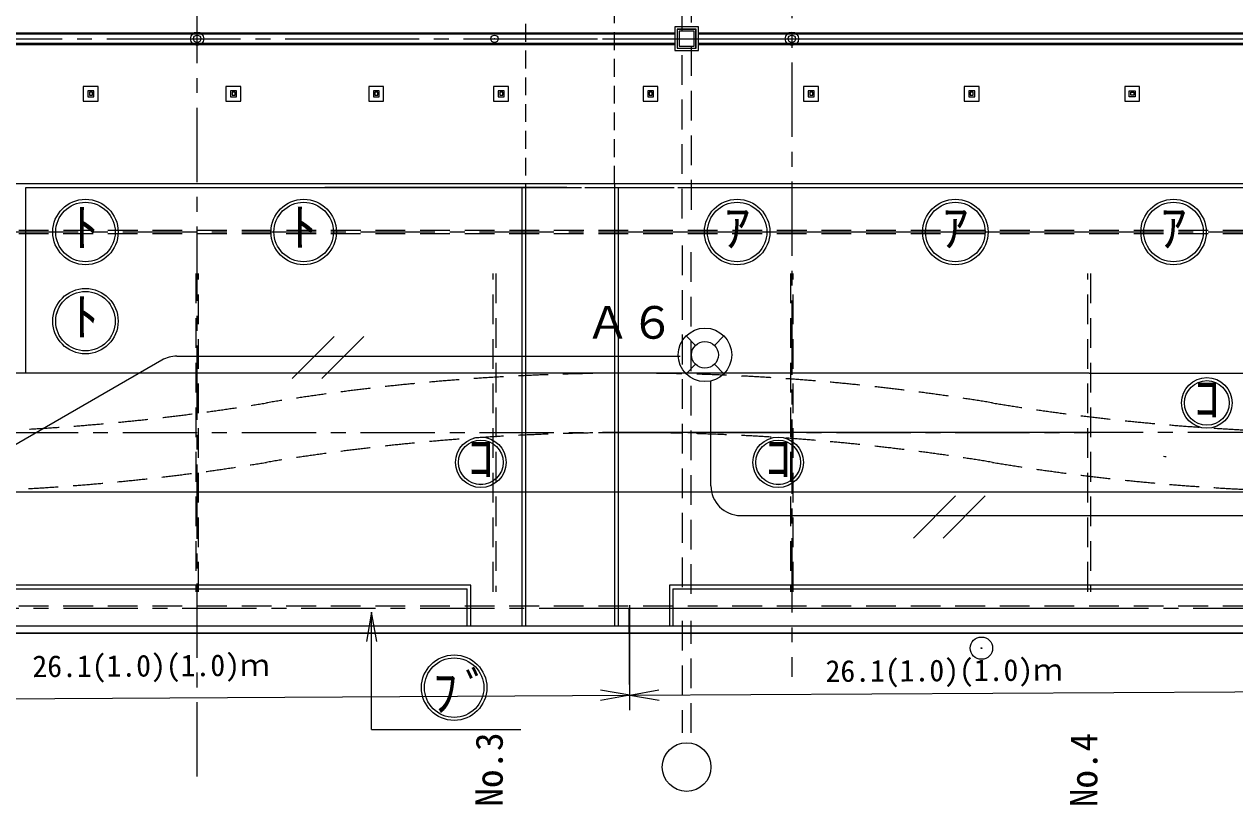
# Model space of a CAD drawing. Units: millimetres, scale not verified. Extents: x -312644 to 200250, y -138500 to 140234.
# Drawn here: x -81167 to -40453, y -2686 to 23573 of the extents above; entities that cross this region are included whole.
import ezdxf
from ezdxf.enums import TextEntityAlignment as Align

# ---------------------------------------------------------------- set-up
doc = ezdxf.new("R2010")
doc.units = ezdxf.units.MM
doc.header["$LTSCALE"] = 500
doc.header["$PDMODE"] = 32
doc.header["$PDSIZE"] = 250
for name, pattern in [('CHAIN1', [8, 5, -1, 1, -1]), ('CHAIN2', [12, 9, -1, 1, -1]), ('DASHED1', [1.8, 1.2, -0.6]), ('DASHED2', [3, 2, -1])]:
    doc.linetypes.add(name, pattern=pattern)
for name, color, linetype, lineweight in [('1-0_現況', 4, 'Continuous', 9), ('1-6', 4, 'Continuous', 9), ('A-0', 4, 'Continuous', 9), ('A-1', 4, 'Continuous', 9), ('A-8', 2, 'Continuous', 25), ('A-9', 1, 'Continuous', 9), ('A-F', 4, 'Continuous', 9)]:
    doc.layers.add(name, color=color, linetype=linetype, lineweight=lineweight)
doc.styles.add('ＭＳ ゴシック', font='')
doc.styles.get('ＭＳ ゴシック').set_extended_font_data('MS Gothic')

msp = doc.modelspace()

# ---------------------------------------------------------------- linework, layer by layer
at = {"layer": '1-0_現況', "linetype": 'CHAIN2'}
msp.add_line((-162389.2, 23082.8), (85594.1, 23083.1), dxfattribs=at)
at = {"layer": '1-0_現況'}
for centre, radius in [((-75350.5, 23082.9), 225), ((-55350.5, 23082.9), 225), ((-75350.5, 23082.9), 9), ((-55350.5, 23082.9), 9), ((-48973.9, 2583.5), 375), ((-48973.9, 2583.5), 15)]:
    msp.add_circle(centre, radius, dxfattribs=at)
for p in [(-75350.5, 23082.9), (-55350.5, 23082.9)]:
    msp.add_point(p, dxfattribs=at)
at = {"layer": '1-6'}
msp.add_line((-121852.7, 3082.8), (65739.2, 3083.8), dxfattribs=at)
msp.add_point((-65350.5, 23082.9), dxfattribs=at)
at = {"layer": 'A-0', "linetype": 'CHAIN1'}
for p, q in [((-55350.6, 46280.3), (-55350.5, 1620.6)), ((-75350.5, -1737.9), (-75350.6, 44391.9)), ((-121852.8, 16583), (-45350.6, 16583)), ((-45350.6, 16583), (24649.4, 16583)), ((-121852.8, 9833), (-45350.6, 9833)), ((-31537.2, 9833), (-45350.6, 9833)), ((-45350.6, 3918.1), (-122259.8, 3917.9)), ((24649.4, 3918.3), (-45350.6, 3918.1))]:
    msp.add_line(p, q, dxfattribs=at)
at = {"layer": 'A-0', "linetype": 'DASHED2'}
for p, q in [((-59039.2, 23333.1), (-59039.2, 29130.6)), ((-58739.2, 29130.6), (-58739.2, 23333.1)), ((-59139, 23333.1), (-59139, 22833.1)), ((-58639.6, 23333.1), (-59139, 23333.1)), ((-58639.6, 22833.1), (-58639.6, 23333.1)), ((-59139, 22833.1), (-58639.6, 22833.1)), ((-59039.2, 17035.7), (-59039.2, 22833.1)), ((-58739.2, 22833.1), (-58739.2, 17035.7)), ((24649.5, 16633.1), (-121852.8, 16633)), ((-121852.8, 16533), (24649.5, 16533.1)), ((-59039.2, 16130.6), (-59039.2, 4405.7)), ((-58739.2, 4405.7), (-58739.2, 16130.6)), ((-75400.5, 15183.1), (-75400.5, 4483)), ((-75300.5, 4483), (-75300.5, 15183.1)), ((-65400.5, 4483.1), (-65400.5, 15183.1)), ((-65300.5, 15183.1), (-65300.5, 4483.1)), ((-55400.5, 15183.1), (-55400.5, 4483.1)), ((-55300.5, 4483.1), (-55300.5, 15183.1)), ((-45400.5, 4483.1), (-45400.5, 15183.1)), ((-45300.5, 15183.1), (-45300.5, 4483.1)), ((-121852.8, 4003.3), (24649.5, 4003.1)), ((-59039.2, 3500.6), (-59039.2, -266.6)), ((-58739.2, -266.6), (-58739.2, 3500.6))]:
    msp.add_line(p, q, dxfattribs=at)
at = {"layer": 'A-0', "linetype": 'DASHED1'}
for p, q in [((-64310, 28083), (-64310, 18203)), ((-61310.1, 18203), (-61310.1, 28083))]:
    msp.add_line(p, q, dxfattribs=at)
at = {"layer": 'A-0'}
for p, q in [((-84950.2, 23283), (-59289.5, 23283)), ((-59289.5, 23233), (-84950.2, 23233)), ((-59289.7, 23483.1), (-59289.7, 22683.1)), ((-58489, 23483.1), (-59289.7, 23483.1)), ((-59210.4, 23403.1), (-59210.4, 22763.1)), ((-58569.8, 23403.1), (-59210.4, 23403.1)), ((-59204, 23398.1), (-59204, 22768.1)), ((-58574.6, 23398.1), (-59204, 23398.1)), ((-58574.6, 22768.1), (-58574.6, 23398.1)), ((-58569.8, 22763.1), (-58569.8, 23403.1)), ((-58489, 22683.1), (-58489, 23483.1)), ((-58488.8, 23283), (-34250.6, 23283)), ((-34250.6, 23233), (-58488.8, 23233)), ((-84950.2, 22933), (-59289.5, 22933)), ((-59289.5, 22883), (-84950.2, 22883)), ((-61722, 23083), (-45350.6, 23083)), ((-58488.8, 22933), (-34250.6, 22933)), ((-34250.6, 22883), (-58488.8, 22883)), ((-59289.7, 22683.1), (-58489, 22683.1)), ((-59210.4, 22763.1), (-58569.8, 22763.1)), ((-59204, 22768.1), (-58574.6, 22768.1)), ((-81107.4, 18083), (-62430.2, 18083)), ((-81107.4, 11833), (-81107.4, 18083)), ((-62912.4, 18083), (-71052.4, 18083)), ((-62310.2, 18083), (-59310.2, 18083)), ((-59190.2, 18083), (-45350.6, 18083)), ((23378.6, 18203), (-45350.6, 18203)), ((-45350.6, 18083), (-38013.2, 18083)), ((-61722, 16583), (-45350.6, 16583)), ((-45350.6, 11833), (-121852.8, 11833)), ((-62912.4, 11833), (-71052.4, 11833)), ((-45350.6, 11833), (24649.4, 11833)), ((-45350.6, 9833), (-61722, 9833)), ((-45350.6, 7833), (-121852.8, 7833)), ((-62912.4, 7833), (-71052.4, 7833)), ((24649.4, 7833), (-45350.6, 7833)), ((-121852.8, 4583), (-66269.5, 4583)), ((-66149.5, 4703), (-121732.7, 4703)), ((-45350.6, 4703), (-59470.6, 4703)), ((-59350.5, 4583), (-45350.6, 4583)), ((12479.5, 4703), (-45350.6, 4703)), ((-45350.6, 4583), (12599.5, 4583)), ((-69486.1, -157.8), (-69486.1, 3791.3)), ((-69312.5, 2806.4), (-69486.1, 3791.2)), ((-45350.6, 3918.1), (-61722, 3918.1)), ((-45350.6, 3323.2), (-121732.7, 3322.8)), ((3574.9, 3323.5), (-45350.6, 3323.2)), ((-45350.6, 3083.2), (-121852.7, 3082.8)), ((-62912.4, 3083.2), (-73152.4, 3083.2)), ((65739, 3083.9), (-45350.6, 3083.2)), ((-69486.1, -157.8), (-64466.3, -157.8)), ((-69486.1, -157.9), (-64466.3, -157.9))]:
    msp.add_line(p, q, dxfattribs=at)
at = {"layer": 'A-0', "linetype": 'CHAIN2'}
msp.add_line((-45350.6, 23083), (87024.8, 23083.1), dxfattribs=at)
at = {"layer": 'A-0'}
for points in [[(-45350.6, 18203), (-83763.7, 18203), (-125389.1, 18203)], [(-69312.5, 2806.5), (-69486.1, 3791.3), (-69659.8, 2806.5)], [(-69486.1, -157.9), (-69486.1, 3791.2), (-69659.8, 2806.4)]]:
    msp.add_lwpolyline(points, dxfattribs=at)
for centre, radius in [((-75350.5, 23082.9), 225), ((-55350.6, 23083), 225), ((-75350.5, 23082.9), 9), ((-55350.6, 23083), 9), ((-79107.4, 16582.8), 1100), ((-79107.4, 16582.7), 1100), ((-79107.4, 16582.8), 1000), ((-79107.4, 16582.7), 1000), ((-71768.8, 16582.8), 1100), ((-71768.8, 16582.7), 1100), ((-71768.8, 16582.8), 1000), ((-71768.8, 16582.7), 1000), ((-57190.2, 16582.8), 1100), ((-57190.2, 16582.7), 1100), ((-57190.2, 16582.8), 1000), ((-57190.2, 16582.7), 1000), ((-49851.7, 16582.8), 1100), ((-49851.7, 16582.7), 1100), ((-49851.7, 16582.8), 1000), ((-49851.7, 16582.7), 1000), ((-42513.1, 16582.8), 1100), ((-42513.1, 16582.7), 1100), ((-42513.1, 16582.8), 1000), ((-42513.1, 16582.7), 1000), ((-79107.4, 13582.9), 1100), ((-79107.4, 13582.8), 1100), ((-79107.4, 13582.9), 1000), ((-79107.4, 13582.8), 1000), ((-41393.2, 10833), 850), ((-41393.2, 10833), 850), ((-41393.2, 10833), 750), ((-41393.2, 10833), 750), ((-65810.1, 8833.1), 850), ((-65810.1, 8833), 850), ((-65810.1, 8833.1), 750), ((-65810.1, 8833), 750), ((-55810.1, 8833.1), 850), ((-55810.1, 8833), 850), ((-55810.1, 8833.1), 750), ((-55810.1, 8833), 750), ((-48973.9, 2583.5), 375), ((-48973.9, 2583.5), 15), ((-66708.2, 1254.8), 1100), ((-66708.2, 1254.7), 1100), ((-66708.2, 1254.8), 1000), ((-66708.2, 1254.7), 1000), ((-58889.2, -1416.6), 818.6)]:
    msp.add_circle(centre, radius, dxfattribs=at)
at = {"layer": 'A-0', "linetype": 'DASHED2'}
for centre, start, end in [((-60810.2, -63166.7), 80.63179, 99.36841), ((-85227.5, 84832.7), 260.63177, 279.36839), ((-36393.4, 84832.7), 260.63177, 279.36839), ((-60810.1, -65166.7), 80.63179, 99.36841), ((-85227.5, 82832.7), 260.61133, 279.36839), ((-36393.4, 82832.7), 260.63177, 279.36839)]:
    msp.add_arc(centre, 75000, start, end, dxfattribs=at)
at = {"layer": 'A-0'}
for p in [(-75350.5, 23083), (-55350.6, 23083)]:
    msp.add_point(p, dxfattribs=at)
at = {"layer": 'A-1'}
for p, q in [((-60800.3, 499.9), (-60819.5, 3926.5)), ((-60810.2, 4030.2), (-60810.2, 603.6)), ((-85219.8, 862.8), (-60803.1, 999.9)), ((-60803.1, 999.9), (-61788.9, 1168)), ((-60803.1, 999.9), (-61786.9, 820.7)), ((-60803.1, 999.9), (-59819.3, 1179.1)), ((-60803.1, 999.9), (-59817.3, 831.8))]:
    msp.add_line(p, q, dxfattribs=at)
msp.add_lwpolyline([(-60803.1, 999.9), (-36386.4, 1137), (-37370.2, 957.8)], dxfattribs=at)
at = {"layer": 'A-8'}
for p, q in [((-72154.1, 11658.6), (-70739.9, 13072.8)), ((-69739.9, 13072.8), (-71154.1, 11658.6)), ((-58590.4, 12767.6), (-58908.6, 13085.8)), ((-57636, 13085.8), (-57954.2, 12767.6)), ((-76538.3, 12272), (-84397.2, 7734.7)), ((-76038.3, 12406), (-59107.6, 12406)), ((-58908.6, 11813.2), (-58590.4, 12131.3)), ((-57954.2, 12131.3), (-57636, 11813.2)), ((-58070.9, 8045.7), (-58070.9, 11571.8)), ((-51262.8, 6288.1), (-49848.6, 7702.3)), ((-48848.6, 7702.3), (-50262.8, 6288.1)), ((-57070.9, 7045.7), (-37281.3, 7045.7))]:
    msp.add_line(p, q, dxfattribs=at)
for radius in [900, 450]:
    msp.add_circle((-58272.3, 12449.5), radius, dxfattribs=at)
for centre, radius, start, end in [((-76038.3, 11406), 1000, 90, 120), ((-42762, 9530.4), 500, 259.94745, 270), ((-57070.9, 8045.7), 1000, 180, 270)]:
    msp.add_arc(centre, radius, start, end, dxfattribs=at)
at = {"layer": 'A-9', "linetype": 'DASHED1'}
for points in [[(-79181.7, 21480.2), (-79181.7, 20980.2), (-78681.7, 20980.2), (-78681.7, 21480.2)], [(-74381.7, 21480.2), (-74381.7, 20980.2), (-73881.7, 20980.2), (-73881.7, 21480.2)], [(-69581.7, 21480.2), (-69581.7, 20980.2), (-69081.7, 20980.2), (-69081.7, 21480.2)], [(-65381.7, 21480.2), (-65381.7, 20980.2), (-64881.7, 20980.2), (-64881.7, 21480.2)], [(-60354.3, 21480.2), (-60354.3, 20980.2), (-59854.3, 20980.2), (-59854.3, 21480.2)], [(-54954.3, 21480.2), (-54954.3, 20980.2), (-54454.3, 20980.2), (-54454.3, 21480.2)], [(-49554.2, 21480.2), (-49554.2, 20980.2), (-49054.2, 20980.2), (-49054.2, 21480.2)], [(-44154.2, 21480.2), (-44154.2, 20980.2), (-43654.2, 20980.2), (-43654.2, 21480.2)]]:
    msp.add_lwpolyline(points, close=True, dxfattribs=at)
at = {"layer": 'A-9'}
for points in [[(-79025.1, 21133.8), (-78825.1, 21133.8), (-78825.1, 21333.8), (-79025.1, 21333.8)], [(-78975.9, 21184.6), (-78875.9, 21184.6), (-78875.9, 21284.6), (-78975.9, 21284.6)], [(-74225.1, 21133.8), (-74025.1, 21133.8), (-74025.1, 21333.8), (-74225.1, 21333.8)], [(-74175.9, 21184.6), (-74075.9, 21184.6), (-74075.9, 21284.6), (-74175.9, 21284.6)], [(-69425.1, 21133.8), (-69225.1, 21133.8), (-69225.1, 21333.8), (-69425.1, 21333.8)], [(-69375.9, 21184.6), (-69275.9, 21184.6), (-69275.9, 21284.6), (-69375.9, 21284.6)], [(-65225.1, 21133.8), (-65025.1, 21133.8), (-65025.1, 21333.8), (-65225.1, 21333.8)], [(-65175.9, 21184.6), (-65075.9, 21184.6), (-65075.9, 21284.6), (-65175.9, 21284.6)], [(-60197.7, 21133.8), (-59997.7, 21133.8), (-59997.7, 21333.8), (-60197.7, 21333.8)], [(-60148.5, 21184.6), (-60048.5, 21184.6), (-60048.5, 21284.6), (-60148.5, 21284.6)], [(-54797.7, 21133.8), (-54597.7, 21133.8), (-54597.7, 21333.8), (-54797.7, 21333.8)], [(-54748.5, 21184.6), (-54648.5, 21184.6), (-54648.5, 21284.6), (-54748.5, 21284.6)], [(-49399.8, 21134.4), (-49199.8, 21134.4), (-49199.8, 21334.4), (-49399.8, 21334.4)], [(-49399.4, 21134), (-49199.4, 21134), (-49199.4, 21334), (-49399.4, 21334)], [(-49350.2, 21184.7), (-49250.2, 21184.7), (-49250.2, 21284.7), (-49350.2, 21284.7)], [(-43802, 21133.8), (-44002, 21133.8), (-44002, 21333.8), (-43802, 21333.8)], [(-43851.2, 21184.6), (-43951.2, 21184.6), (-43951.2, 21284.6), (-43851.2, 21284.6)]]:
    msp.add_lwpolyline(points, close=True, dxfattribs=at)
at = {"layer": 'A-F'}
for p, q in [((-64430, 18083), (-64430, 3323.1)), ((-64310, 18203), (-64310, 3323.1)), ((-61310.1, 18203), (-61310.1, 3323.1)), ((-61190, 18083), (-61190, 3323.1)), ((-66269.5, 3323.2), (-66269.5, 4583)), ((-66149.5, 3323.2), (-66149.5, 4703)), ((-59470.6, 4703), (-59470.6, 3323.2)), ((-59350.5, 4583), (-59350.5, 3323.2))]:
    msp.add_line(p, q, dxfattribs=at)

# ---------------------------------------------------------------- texts
at = {"layer": '1-0_現況', "color": 7, "style": 'ＭＳ ゴシック'}
for s, p in [('No.3', (-64799.7, -2745.5)), ('No.4', (-44800.2, -2763.3))]:
    msp.add_text(s, height=916.4, rotation=89.949, dxfattribs=at).set_placement(p, align=Align.BOTTOM_LEFT)
at = {"layer": 'A-0', "color": 7, "style": 'ＭＳ ゴシック'}
for s, p in [('ﾄ', (-79544.9, 15707.8)), ('ﾄ', (-79544.8, 15707.7)), ('ﾄ', (-72214.2, 15723.4)), ('ｱ', (-57627.7, 15707.8)), ('ｱ', (-57627.7, 15707.7)), ('ｱ', (-50289.2, 15707.8)), ('ｱ', (-50289.2, 15707.7)), ('ｱ', (-42950.6, 15707.8)), ('ｱ', (-42950.6, 15707.7)), ('ﾄ', (-79544.9, 12707.9)), ('ﾄ', (-79544.8, 12707.8)), ('ｺ', (-41830.7, 9958)), ('ｺ', (-41830.7, 9958)), ('ｺ', (-66247.7, 7958.1)), ('ｺ', (-66247.7, 7958)), ('ｺ', (-56247.7, 7958.1)), ('ｺ', (-56247.7, 7958))]:
    msp.add_text(s, height=1283, dxfattribs=at).set_placement(p, align=Align.BOTTOM_LEFT)
at = {"layer": 'A-0', "color": 7, "insert": (-67425.8, 401.6), "char_height": 1283, "attachment_point": 7, "style": 'ＭＳ ゴシック'}
msp.add_mtext('\\T1.31;\\W0.95;ﾌﾞ', dxfattribs=at)
msp.add_mtext('\\T1.31;\\W0.95;ﾌﾞ', dxfattribs=at)
at = {"layer": 'A-1', "color": 6, "style": 'ＭＳ ゴシック'}
for p in [(-80889.1, 1387.1), (-54213.5, 1226.9)]:
    msp.add_text('26.1(1.0)(1.0)ｍ', height=733.1, rotation=0.322, dxfattribs=at).set_placement(p, align=Align.BOTTOM_LEFT)
at = {"layer": 'A-8', "color": 6, "style": 'ＭＳ ゴシック'}
msp.add_text('Ａ６', height=1100, dxfattribs=at).set_placement((-62293, 12662.3), align=Align.BOTTOM_LEFT)

doc.saveas('drawing.dxf')
